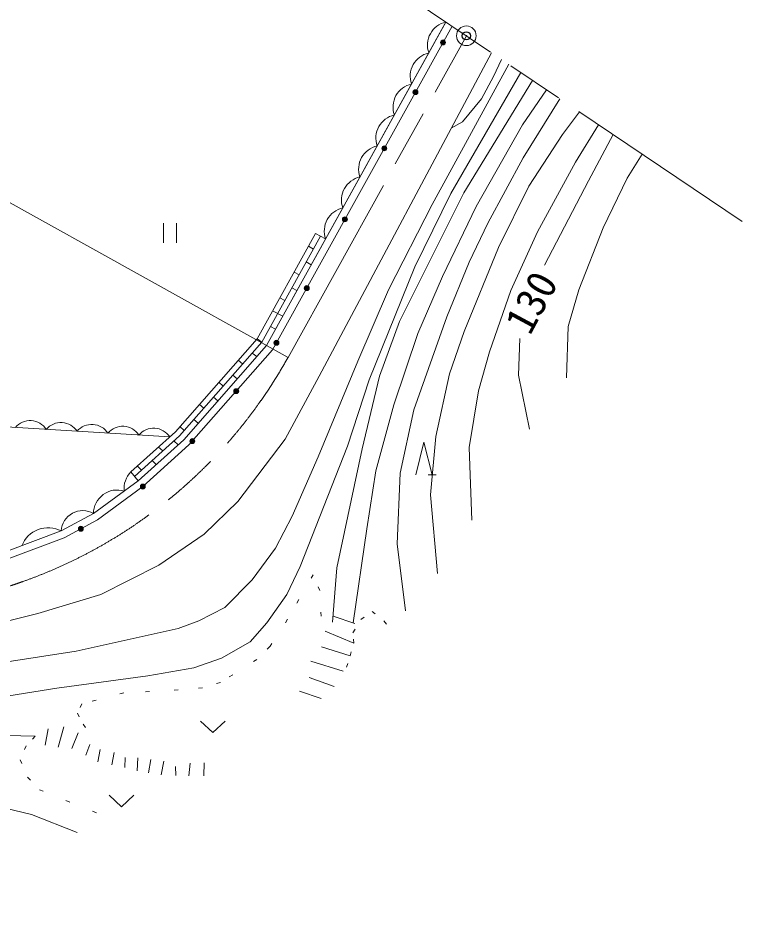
# Model space of a CAD drawing. Units: millimetres, scale not verified. Extents: x 40000 to 680000, y 20000 to 380000.
# Drawn here: x 224170 to 268353, y 265478 to 320181 of the extents above; entities that cross this region are included whole.
import ezdxf
from ezdxf.enums import TextEntityAlignment as Align

# ---------------------------------------------------------------- set-up
doc = ezdxf.new("R2010")
doc.units = ezdxf.units.MM
doc.header["$LTSCALE"] = 1000
doc.header["$PDMODE"] = 32
doc.header["$PDSIZE"] = 500
doc.linetypes.add('CHAIN', pattern=[18.5, 12, -1.5, 3.5, -1.5])
doc.linetypes.add('DOTTED', pattern=[1.75, 0.25, -1.5])
for name, color, linetype, lineweight in [('M-BGD', 7, 'Continuous', 13), ('M-BMK', 2, 'CHAIN', 13), ('M-BMK-SRVR', 3, 'Continuous', 13), ('M-STR-HTXT', 7, 'Continuous', 13)]:
    doc.layers.add(name, color=color, linetype=linetype, lineweight=lineweight)
doc.layers.add('M-OTRS', color=6, linetype='Continuous')
doc.styles.add('ＭＳ ゴシック', font='')
doc.styles.get('ＭＳ ゴシック').set_extended_font_data('MS Gothic')

msp = doc.modelspace()

# ---------------------------------------------------------------- hatches: boundary and pattern name
at = {"layer": 'M-BGD'}
for points in [[(249956, 318684, -0.41421), (250106, 318834, -0.41421), (250256, 318684, -1)], [(248274, 315650, -0.41421), (248424, 315800, -0.41421), (248574, 315650, -1)], [(246373, 312221, -0.41421), (246523, 312371, -0.41421), (246673, 312221, -1)], [(243971, 307889, -0.41421), (244121, 308039, -0.41421), (244271, 307889, -1)], [(241643, 303690, -0.41421), (241793, 303840, -0.41421), (241943, 303690, -1)], [(239793, 300353, -0.41421), (239943, 300503, -0.41421), (240093, 300353, -1)], [(237339, 297400, -0.41421), (237489, 297550, -0.41421), (237639, 297400, -1)], [(234663, 294350, -0.41421), (234813, 294500, -0.41421), (234963, 294350, -1)], [(231641, 291573, -0.41421), (231791, 291723, -0.41421), (231941, 291573, -1)], [(227859, 288999, -0.41421), (228009, 289149, -0.41421), (228159, 288999, -1)]]:
    msp.add_hatch(color=256, dxfattribs=at).paths.add_polyline_path(points)

# ---------------------------------------------------------------- linework, layer by layer
for p, q in [((233053, 307652), (233053, 306452)), ((233853, 307652), (233853, 306452)), ((242943, 306692), (242331, 307031)), ((242200, 306075), (241894, 306244)), ((242070, 305118), (241764, 305287)), ((241327, 304500), (241021, 304670)), ((241197, 303544), (240891, 303713)), ((240455, 302926), (240149, 303096)), ((240324, 301969), (239712, 302309)), ((239888, 301182), (239582, 301352)), ((239050, 300392), (238762, 300594)), ((237880, 299059), (237617, 299290)), ((238740, 299509), (238453, 299711)), ((237550, 298152), (237287, 298383)), ((236693, 297706), (236430, 297937)), ((235506, 296353), (235243, 296584)), ((236363, 296799), (236100, 297030)), ((235176, 295446), (234912, 295677)), ((234319, 295000), (234056, 295231)), ((233949, 294127), (233684, 294360)), ((233012, 293753), (232747, 293985)), ((231701, 292569), (231466, 292829)), ((232604, 292913), (232369, 293173)), ((249194, 292286), (249694, 292286)), ((243394, 283658), (244724, 283216)), ((242917, 282755), (244670, 282009)), ((242688, 281794), (244449, 281238)), ((242049, 280910), (244018, 280307)), ((241943, 279926), (243460, 279371)), ((241356, 279093), (242666, 278641)), ((226976, 276899), (226618, 275673)), ((226008, 276778), (225832, 275794)), ((227839, 276536), (227449, 275580)), ((228567, 275837), (228320, 275177)), ((229194, 275529), (229040, 274776)), ((230036, 275347), (229893, 274589)), ((230712, 275034), (230685, 274435)), ((231480, 275007), (231447, 274232)), ((232289, 274913), (232135, 274100)), ((233075, 274809), (232916, 273979)), ((234687, 274682), (234604, 273924)), ((235534, 274715), (235517, 273913)), ((233774, 274490), (233796, 273935))]:
    msp.add_line(p, q, dxfattribs=at)
for points in [[(198537, 297702), (199959, 294752), (203490, 282660), (217384, 285544), (220040, 286326), (226814, 288862), (228776, 289928), (231507, 291923), (234283, 294429), (239337, 300189), (250282, 319930)], [(198537, 297702), (199959, 294752), (203490, 282660), (217384, 285544), (220040, 286326), (226814, 288862), (228776, 289928), (231507, 291923), (234283, 294429), (239337, 300189), (250219, 319816)], [(205581, 282634), (217494, 285107), (220183, 285899), (227001, 288452), (229017, 289547), (231791, 291573), (234604, 294113), (239708, 299929), (250657, 319677)], [(135408, 265478), (138492, 265680), (152742, 267316), (157788, 268359), (162905, 269531), (170826, 271514), (176348, 272978), (220992, 282734), (225390, 283824), (229221, 284992), (232764, 286772), (235532, 288670), (237578, 290658), (240477, 294472), (242556, 298317), (253065, 318055)], [(195311, 277122), (196277, 276825), (198752, 276801), (202464, 277216), (210644, 278609), (218106, 280047), (227715, 281533), (233945, 282920), (235199, 283374), (236799, 284191), (238468, 285872), (239893, 287805), (240911, 289763), (242495, 293394), (244908, 299233), (246780, 303584), (249436, 308787), (254113, 317350)], [(250609, 313443), (251297, 313838), (252447, 315246), (253191, 316601), (253670, 317648)], [(254857, 316849), (250593, 309456), (248381, 304979), (245593, 298096), (244283, 294042), (241386, 286689), (240567, 284980), (239365, 283256), (238339, 282103), (236596, 281098), (234908, 280508), (232086, 280018), (226536, 279278), (214954, 277423)], [(255575, 316365), (251371, 309512), (247445, 301645), (246226, 298311), (245173, 293887), (243626, 286608), (243366, 283297)], [(256419, 315796), (254950, 313662), (252120, 308674), (250065, 304392), (248561, 300914), (247099, 296572), (246005, 292535), (245451, 289002), (244629, 283248)], [(257234, 315247), (254992, 311639), (252841, 307656), (251709, 305277), (250330, 301937), (248322, 296258), (247497, 292382), (247318, 288069), (247812, 283993)], [(258428, 314443), (257405, 313062), (255333, 309904), (253487, 306161), (251403, 301044), (250504, 298460), (249677, 294640), (249342, 291076), (249769, 286262)], [(259603, 313652), (258183, 311383), (255867, 307121), (254249, 303546), (252937, 299799), (252270, 297411), (251699, 293962), (251856, 289524)], [(260481, 313061), (258982, 310238), (256298, 305095)], [(262253, 311867), (261342, 310409), (259882, 307362), (258391, 303577), (257745, 301342), (257639, 298207)], [(242943, 306692), (242331, 307031), (238762, 300594), (233784, 294921), (231065, 292467), (231507, 291923)], [(231286, 292195), (234034, 294675), (239050, 300392), (242637, 306862)], [(254795, 300610), (254708, 298371), (255385, 295075)], [(206345, 296680), (210180, 296215), (216480, 295639), (233431, 294603)], [(248444, 292286), (248944, 294286), (249444, 292286)], [(235309, 277254), (236059, 276554), (236809, 277254)], [(184620, 271339), (190146, 272326), (203757, 273548), (211687, 274700), (217809, 275842), (221707, 276417), (225231, 276334)], [(208223, 271514), (213667, 272115), (217919, 272443), (222359, 272181), (224995, 271560), (227778, 270464)], [(229732, 272728), (230482, 272028), (231232, 272728)]]:
    msp.add_lwpolyline(points, dxfattribs=at)
at = {"layer": 'M-BGD', "linetype": 'DOTTED'}
for points in [[(242674, 283667), (242590, 285223), (242176, 286196), (240626, 283470), (239553, 281827), (238756, 281022), (236529, 279617), (235433, 279295), (233954, 279165), (230632, 278978), (228072, 278305), (227797, 277740), (228157, 277074), (228604, 276340)], [(244218, 280540), (244439, 281241), (244670, 282009), (244609, 282653), (245088, 283461), (245775, 283956), (246505, 283383), (246914, 282844)], [(225231, 276334), (224668, 275746), (224304, 274902), (224756, 273836), (225479, 273066), (229717, 271357)]]:
    msp.add_lwpolyline(points, dxfattribs=at)
at = {"layer": 'M-BGD'}
for centre in [(250106, 318684), (248424, 315650), (246523, 312221), (244121, 307889), (241793, 303690), (239943, 300353), (237489, 297400), (234813, 294350), (231791, 291573), (228009, 288999)]:
    msp.add_circle(centre, 150, dxfattribs=at)
for centre, radius, start, end in [((250596, 318520), 1444, 102.5394, 199.451), ((249547, 316629), 1444, 102.5394, 199.451), ((248499, 314737), 1444, 102.5394, 199.451), ((247450, 312846), 1444, 102.5394, 199.451), ((246402, 310955), 1444, 102.5394, 199.451), ((245353, 309064), 1444, 102.5394, 199.451), ((244305, 307173), 1444, 102.5394, 199.451), ((224913, 294431), 1169, 32.7167, 140.2875), ((226797, 294316), 1169, 32.7167, 140.2875), ((228680, 294201), 1169, 32.7167, 140.2875), ((230564, 294086), 1169, 32.7167, 140.2875), ((232447, 293971), 1169, 32.7167, 140.2875), ((232037, 291470), 1392, 134.2706, 186.9865), ((230225, 289917), 1448, 72.7183, 179.5737), ((228119, 288798), 1307, 59.8392, 177.1753), ((226012, 287337), 1724, 62.2635, 158.7921)]:
    msp.add_arc(centre, radius, start, end, dxfattribs=at)
at = {"layer": 'M-BMK'}
for p, q in [((268353, 307758), (225723, 336472)), ((240649, 299462), (251531, 319089))]:
    msp.add_line(p, q, dxfattribs=at)
msp.add_arc((214434, 314047), 30000, 283.2945, 330.9104, dxfattribs=at)
at = {"layer": 'M-BMK-SRVR'}
msp.add_circle((251531, 319089), 600, dxfattribs=at)
at = {"layer": 'M-OTRS'}
msp.add_point((251531, 319089), dxfattribs=at)
msp.add_point((251531, 319089), dxfattribs=at)
at = {"layer": 'M-STR-HTXT'}
msp.add_line((240649, 299462), (218803, 311616), dxfattribs=at)

# ---------------------------------------------------------------- texts
at = {"layer": 'M-BGD', "style": 'ＭＳ ゴシック'}
msp.add_text('130', height=1833, rotation=61.703, dxfattribs=at).set_placement((255490, 302827), align=Align.MIDDLE_CENTER)

doc.saveas('drawing.dxf')
